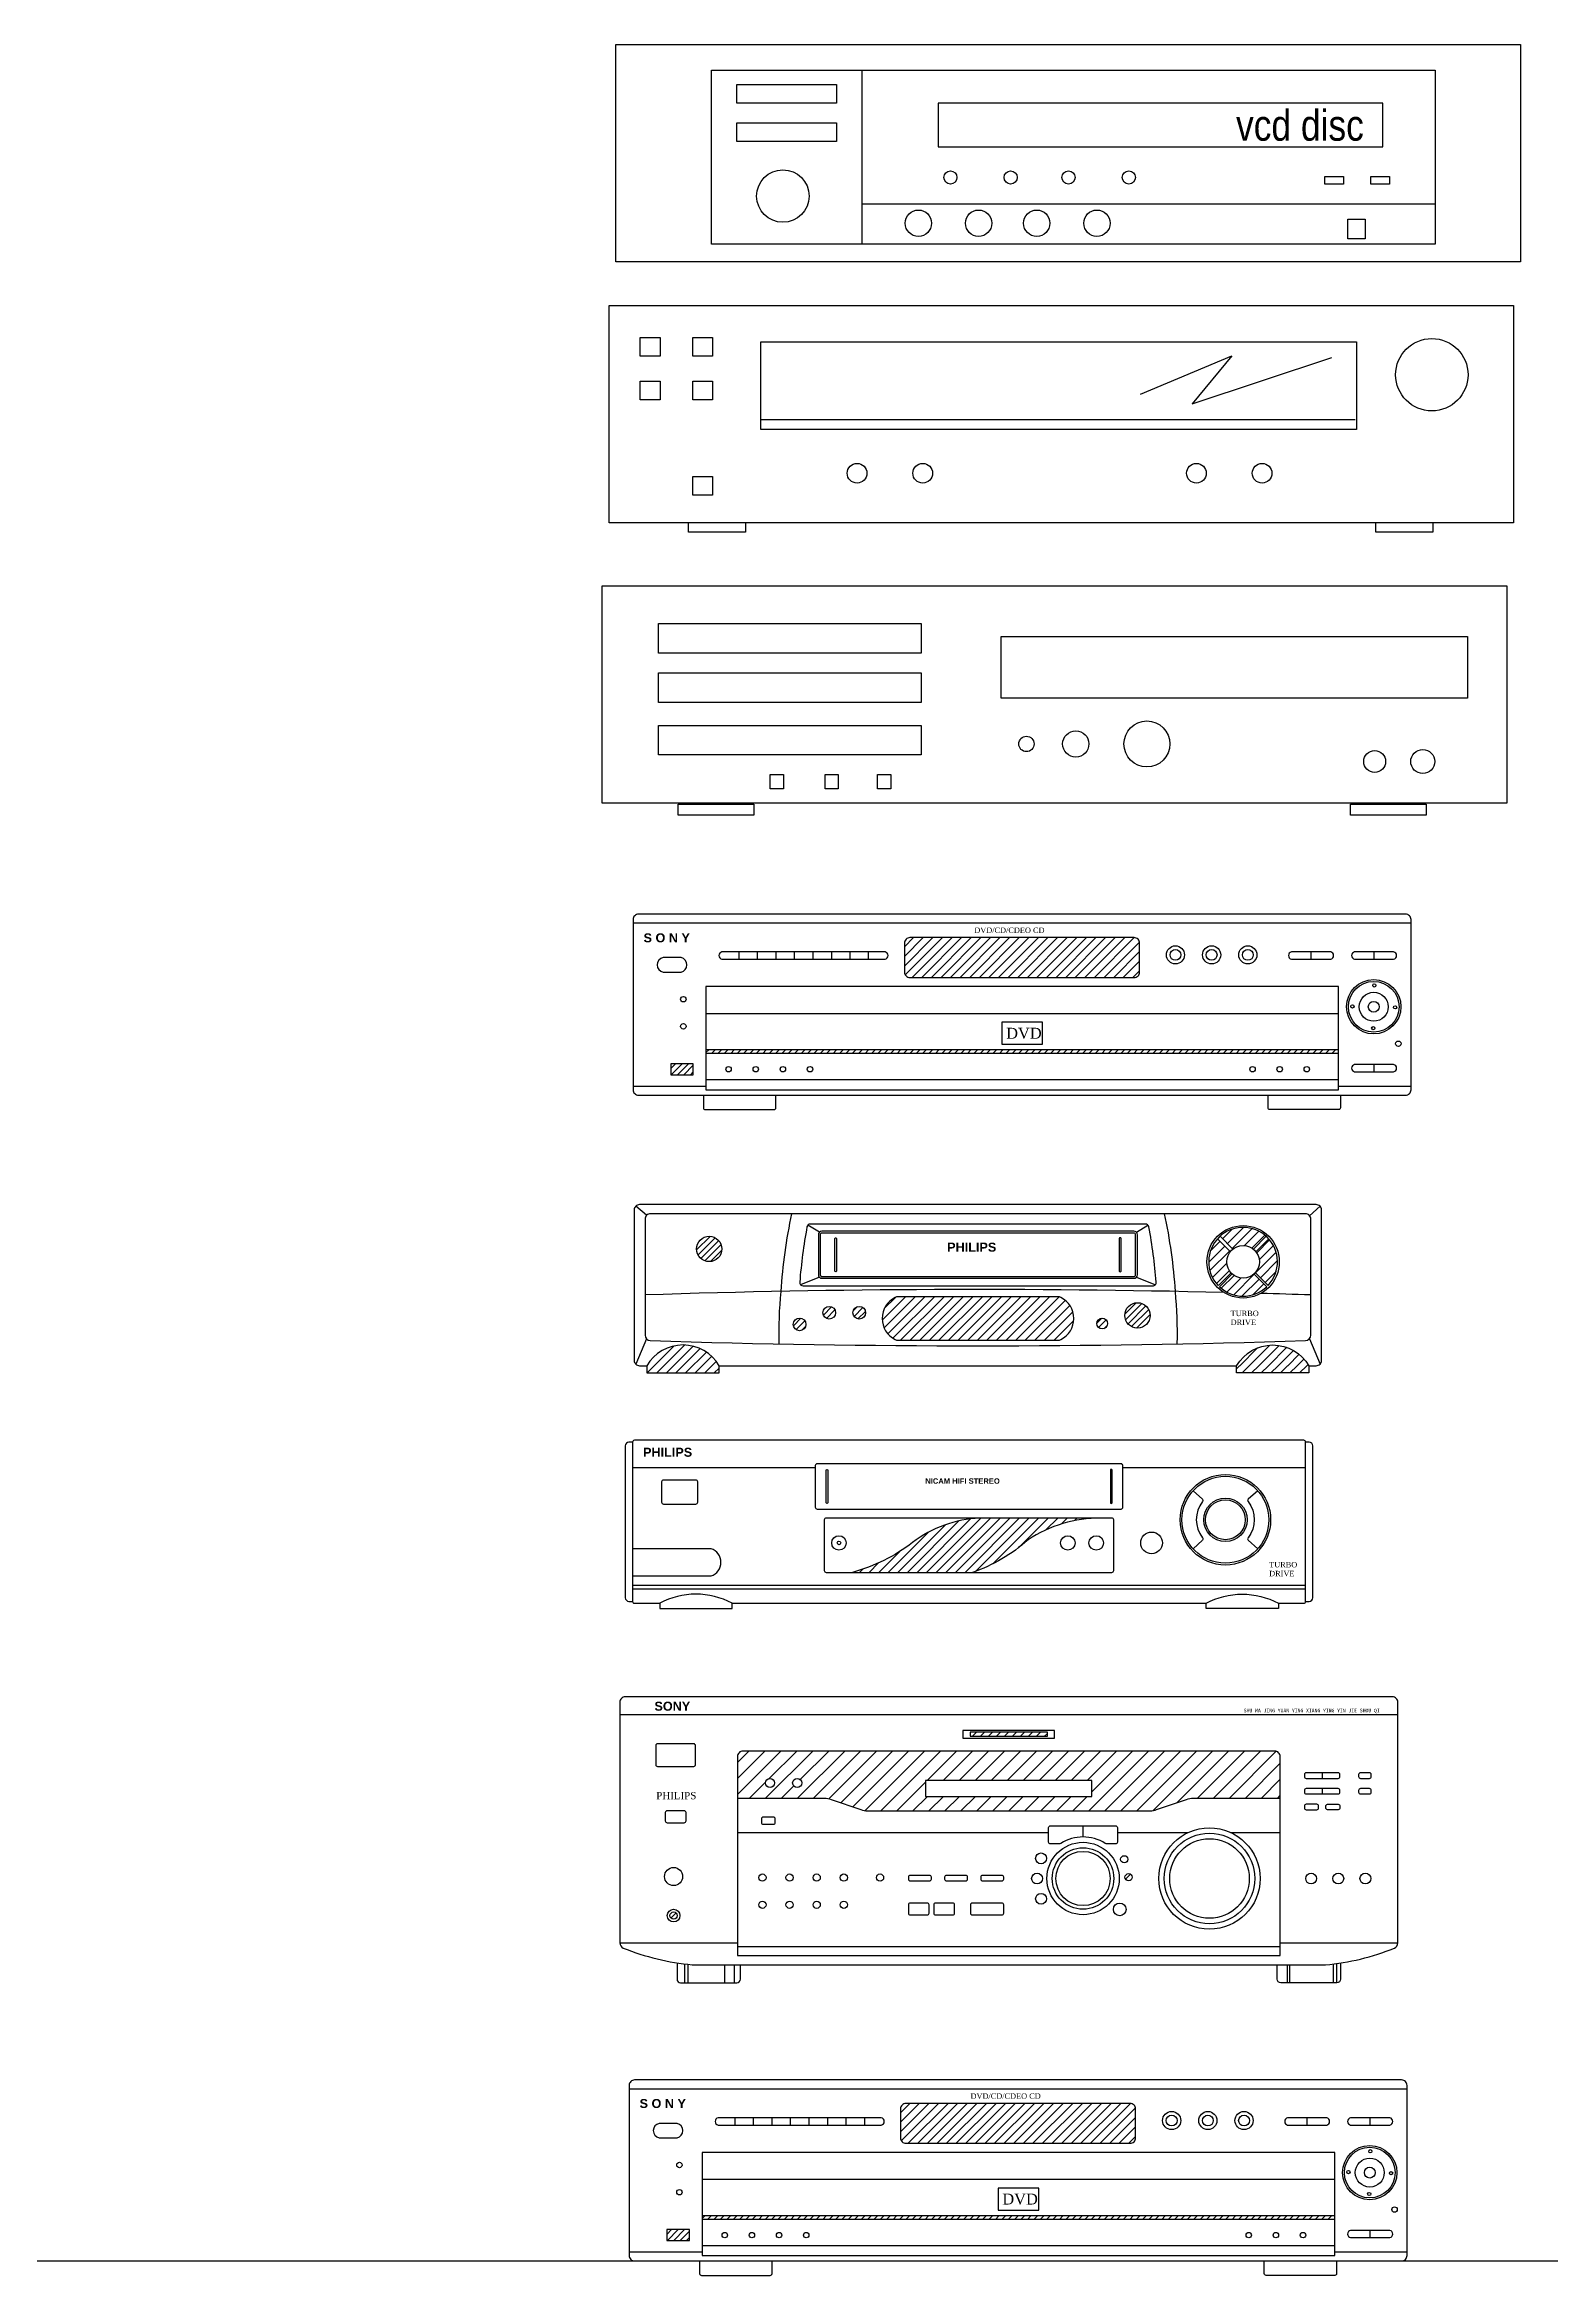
# Model space of a CAD drawing. Header units: inches. Extents: x 11.8 to 54.3, y 10.8 to 35.6.
# Drawn here: x 42.793 to 43.625, y 23.99 to 25.223 of the extents above; entities that cross this region are included whole.
import ezdxf

# ---------------------------------------------------------------- set-up
doc = ezdxf.new("R2010")
doc.units = ezdxf.units.IN
doc.header["$MEASUREMENT"] = 0
for name, color, linetype in [('02', 2, 'Continuous'), ('1', 1, 'Continuous'), ('4', 4, 'Continuous'), ('8', 8, 'Continuous')]:
    doc.layers.add(name, color=color, linetype=linetype)
doc.styles.add('HT2', font='swisseb.ttf')
doc.styles.get("Standard").update_dxf_attribs({"font": 'arial.ttf'})
doc.styles.add('STYLE2', font='')
doc.styles.add('STYLE5', font='dutchi.ttf')
doc.styles.get('STYLE2').set_extended_font_data('SimHei')
pattern_1 = [(45, (-10.371268, 27.289029), (-0.00176776695, 0.00176776695), [])]
pattern_2 = [(45, (-10.369105, 27.9330964), (-0.00176776695, 0.00176776695), [])]
pattern_3 = [(45, (-12.7164194, 27.0485513), (-0.00220970869, 0.00220970869), [])]
pattern_4 = [(45, (-9.550141, 27.4709176), (-0.00265165043, 0.00265165043), [])]
pattern_5 = [(45, (-9.5501408, 27.4709176), (-0.00176776695, 0.00176776695), [])]

msp = doc.modelspace()

# ---------------------------------------------------------------- hatches: boundary and pattern name
at = {"layer": '8'}
h = msp.add_hatch(dxfattribs=at)
h.set_pattern_fill('ANSI31,_O', color=256, scale=0.03)
h.set_pattern_definition([(45, (-10.369105, 27.9330964), (-0.00265165043, 0.00265165043), [])])
edge = h.paths.add_edge_path()
edge.add_line((43.2682, 24.7264), (43.2682, 24.7104))
edge.add_arc((43.2712, 24.7104), 0.003, 180, 270)
edge.add_line((43.2712, 24.7074), (43.3952, 24.7074))
edge.add_arc((43.3952, 24.7104), 0.003, 270, 360)
edge.add_line((43.3982, 24.7104), (43.3982, 24.7264))
edge.add_arc((43.3952, 24.7264), 0.003, 0, 90)
edge.add_line((43.3952, 24.7294), (43.2712, 24.7294))
edge.add_arc((43.2712, 24.7264), 0.003, 90, 180)
h = msp.add_hatch(dxfattribs=at)
h.set_pattern_fill('ANSI31,_O', color=256, scale=0.02)
h.set_pattern_definition(pattern_2)
h.paths.add_polyline_path([(43.1585, 24.6674), (43.1585, 24.6654), (43.5082, 24.6654), (43.5082, 24.6674)])
h = msp.add_hatch(dxfattribs=at)
h.set_pattern_fill('ANSI31,_O', color=256, scale=0.02)
h.set_pattern_definition(pattern_2)
h.paths.add_polyline_path([(43.1391, 24.6537), (43.1515, 24.6537), (43.1515, 24.6597), (43.1391, 24.6597)])
h = msp.add_hatch(dxfattribs=at)
h.set_pattern_fill('ANSI31,_O', color=256, scale=0.02)
h.set_pattern_definition(pattern_5)
edge = h.paths.add_edge_path()
edge.add_arc((43.1603, 24.5574), 0.007, 0, 360)
h = msp.add_hatch(dxfattribs=at)
h.set_pattern_fill('ANSI31,_O', color=256, scale=0.03)
h.set_pattern_definition(pattern_4)
h.paths.add_polyline_path([(43.4427, 24.5644), (43.4498, 24.5573, -0.350397), (43.4611, 24.5573), (43.4682, 24.5644, 0.383694)])
h.paths.add_polyline_path([(43.4696, 24.563), (43.4625, 24.5559, -0.170128), (43.4644, 24.5503, -0.184505), (43.4622, 24.5443), (43.4692, 24.5372, 0.391267)])
h.paths.add_polyline_path([(43.4494, 24.5436), (43.4424, 24.5365, 0.398879), (43.4685, 24.5365), (43.4614, 24.5436, -0.382015)])
h.paths.add_polyline_path([(43.4417, 24.5372), (43.4487, 24.5443, -0.184505), (43.4464, 24.5503, -0.170128), (43.4484, 24.5559), (43.4413, 24.563, 0.391267)])
h = msp.add_hatch(dxfattribs=at)
h.set_pattern_fill('ANSI31,_O', color=256, scale=0.02)
h.set_pattern_definition(pattern_5)
edge = h.paths.add_edge_path()
edge.add_arc((43.2266, 24.5222), 0.0035, 0, 360)
h = msp.add_hatch(dxfattribs=at)
h.set_pattern_fill('ANSI31,_O', color=256, scale=0.02)
h.set_pattern_definition(pattern_5)
edge = h.paths.add_edge_path()
edge.add_arc((43.2432, 24.5222), 0.0035, 0, 360)
h = msp.add_hatch(dxfattribs=at)
h.set_pattern_fill('ANSI31,_O', color=256, scale=0.03)
h.set_pattern_definition(pattern_4)
edge = h.paths.add_edge_path()
edge.add_arc((43.2687, 24.519), 0.0129, 115.9506, 244.0494)
edge.add_arc((43.2646, 24.51), 0.003, 239.8673, 270)
edge.add_line((43.2646, 24.507), (43.3531, 24.507))
edge.add_arc((43.3531, 24.51), 0.003, 270, 300.1327)
edge.add_arc((43.3489, 24.519), 0.0129, 295.9506, 424.0494)
edge.add_arc((43.3531, 24.528), 0.003, 59.8673, 90)
edge.add_line((43.3531, 24.531), (43.2646, 24.531))
edge.add_arc((43.2646, 24.528), 0.003, 90, 120.1327)
h = msp.add_hatch(dxfattribs=at)
h.set_pattern_fill('ANSI31,_O', color=256, scale=0.02)
h.set_pattern_definition(pattern_5)
edge = h.paths.add_edge_path()
edge.add_arc((43.397, 24.5207), 0.007, 0, 360)
h = msp.add_hatch(dxfattribs=at)
h.set_pattern_fill('ANSI31,_O', color=256, scale=0.02)
h.set_pattern_definition(pattern_5)
edge = h.paths.add_edge_path()
edge.add_arc((43.2102, 24.5157), 0.0035, 0, 360)
h = msp.add_hatch(dxfattribs=at)
h.set_pattern_fill('ANSI31,_O', color=256, scale=0.02)
h.set_pattern_definition(pattern_5)
edge = h.paths.add_edge_path()
edge.add_arc((43.3775, 24.5162), 0.003, 0, 360)
h = msp.add_hatch(dxfattribs=at)
h.set_pattern_fill('ANSI31,_O', color=256, scale=0.03)
h.set_pattern_definition(pattern_4)
edge = h.paths.add_edge_path()
edge.add_line((43.1258, 24.4889), (43.1658, 24.4889))
edge.add_line((43.1658, 24.4889), (43.1658, 24.4929))
edge.add_arc((43.1458, 24.4812), 0.0232, 30.3669, 149.6331)
edge.add_line((43.1258, 24.4929), (43.1258, 24.4889))
h = msp.add_hatch(dxfattribs=at)
h.set_pattern_fill('ANSI31,_O', color=256, scale=0.03)
h.set_pattern_definition(pattern_4)
edge = h.paths.add_edge_path()
edge.add_line((43.4918, 24.4889), (43.4518, 24.4889))
edge.add_line((43.4518, 24.4889), (43.4518, 24.4929))
edge.add_arc((43.4718, 24.4812), 0.0232, 30.3669, 149.6331, ccw=False)
edge.add_line((43.4918, 24.4929), (43.4918, 24.4889))
h = msp.add_hatch(dxfattribs=at)
h.set_pattern_fill('ANSI31,_O', color=256, scale=0.03)
h.set_pattern_definition([(45, (-9.5550226, 27.6574355), (-0.00265165043, 0.00265165043), [])])
h.paths.add_polyline_path([(43.3365, 24.3967, -0.146364), (43.3758, 24.4087), (43.3099, 24.4087, 0.1544), (43.2727, 24.3952, -0.095406), (43.2394, 24.3787), (43.3058, 24.3787, 0.099337)])
h = msp.add_hatch(dxfattribs=at)
h.set_pattern_fill('ANSI31,_O', color=256, scale=0.05)
h.set_pattern_definition([(45, (-20.3505375, 22.654539), (-0.0044194174, 0.0044194174), [])])
h.paths.add_polyline_path([(43.4039, 24.247, 0.095415), (43.4076, 24.2477), (43.4241, 24.2532, -0.095415), (43.4278, 24.254), (43.4759, 24.254), (43.4759, 24.277, 0.414214), (43.4729, 24.28), (43.1789, 24.28, 0.414214), (43.1759, 24.277), (43.1759, 24.254), (43.2239, 24.254, -0.095415), (43.2276, 24.2532), (43.2441, 24.2477, 0.095415), (43.2478, 24.247)])
h.paths.add_polyline_path([(43.3718, 24.255), (43.2799, 24.255), (43.2799, 24.2638), (43.3718, 24.2638)], flags=16)
h.paths.add_polyline_path([(43.2064, 24.2624, -1), (43.2114, 24.2624, -1)], flags=16)
h.paths.add_polyline_path([(43.1914, 24.2624, -1), (43.1964, 24.2624, -1)], flags=16)
h = msp.add_hatch(dxfattribs=at)
h.set_pattern_fill('ANSI31,_O', color=256, scale=0.025)
h.set_pattern_definition(pattern_3)
h.paths.add_polyline_path([(43.3045, 24.2882), (43.3472, 24.2882), (43.3472, 24.2904), (43.3045, 24.2904)])
h = msp.add_hatch(dxfattribs=at)
h.set_pattern_fill('ANSI31,_O', color=256, scale=0.025)
h.set_pattern_definition(pattern_3)
h.paths.add_polyline_path([(43.3941, 24.2103, 1), (43.3901, 24.2103, 1)])
h = msp.add_hatch(dxfattribs=at)
h.set_pattern_fill('ANSI31,_O', color=256, scale=0.025)
h.set_pattern_definition(pattern_3)
h.paths.add_polyline_path([(43.1386, 24.1891, 1), (43.1426, 24.1891, 1)])
h = msp.add_hatch(dxfattribs=at)
h.set_pattern_fill('ANSI31,_O', color=256, scale=0.03)
h.set_pattern_definition([(45, (-10.371268, 27.289029), (-0.00265165043, 0.00265165043), [])])
edge = h.paths.add_edge_path()
edge.add_line((43.266, 24.0823), (43.266, 24.0663))
edge.add_arc((43.269, 24.0663), 0.003, 180, 270)
edge.add_line((43.269, 24.0633), (43.393, 24.0633))
edge.add_arc((43.393, 24.0663), 0.003, 270, 360)
edge.add_line((43.396, 24.0663), (43.396, 24.0823))
edge.add_arc((43.393, 24.0823), 0.003, 0, 90)
edge.add_line((43.393, 24.0853), (43.269, 24.0853))
edge.add_arc((43.269, 24.0823), 0.003, 90, 180)
h = msp.add_hatch(dxfattribs=at)
h.set_pattern_fill('ANSI31,_O', color=256, scale=0.02)
h.set_pattern_definition(pattern_1)
h.paths.add_polyline_path([(43.1563, 24.0233), (43.1563, 24.0213), (43.506, 24.0213), (43.506, 24.0233)])
h = msp.add_hatch(dxfattribs=at)
h.set_pattern_fill('ANSI31,_O', color=256, scale=0.02)
h.set_pattern_definition(pattern_1)
h.paths.add_polyline_path([(43.1369, 24.0097), (43.1493, 24.0097), (43.1493, 24.0156), (43.1369, 24.0156)])

# ---------------------------------------------------------------- linework, layer by layer
at = {"layer": '02'}
for p, q in [((43.5482, 24.7374), (43.1182, 24.7374)), ((43.1768, 24.7175), (43.1768, 24.7215)), ((43.187, 24.7175), (43.187, 24.7215)), ((43.1972, 24.7175), (43.1972, 24.7215)), ((43.2075, 24.7175), (43.2075, 24.7215)), ((43.2177, 24.7175), (43.2177, 24.7215)), ((43.228, 24.7175), (43.228, 24.7215)), ((43.2382, 24.7175), (43.2382, 24.7215)), ((43.2484, 24.7175), (43.2484, 24.7215)), ((43.493, 24.7175), (43.493, 24.7215)), ((43.5278, 24.7175), (43.5278, 24.7215)), ((43.5082, 24.6874), (43.1585, 24.6874)), ((43.5082, 24.6674), (43.1585, 24.6674)), ((43.5082, 24.6654), (43.1585, 24.6654)), ((43.5082, 24.6508), (43.1585, 24.6508)), ((43.5278, 24.6553), (43.5278, 24.6593)), ((43.1182, 24.6474), (43.1585, 24.6474)), ((43.1585, 24.6454), (43.5082, 24.6454)), ((43.5082, 24.6474), (43.5482, 24.6474)), ((43.1257, 24.576), (43.1197, 24.581)), ((43.4979, 24.581), (43.4921, 24.5758)), ((43.2212, 24.5666), (43.2148, 24.5706)), ((43.3965, 24.5666), (43.4028, 24.5706)), ((43.4413, 24.563), (43.4484, 24.5559)), ((43.4427, 24.5644), (43.4498, 24.5573)), ((43.4682, 24.5644), (43.4611, 24.5573)), ((43.4696, 24.563), (43.4625, 24.5559)), ((43.2212, 24.5418), (43.2108, 24.5376)), ((43.3965, 24.5418), (43.4069, 24.5376)), ((43.4487, 24.5443), (43.4417, 24.5372)), ((43.4494, 24.5436), (43.4424, 24.5365)), ((43.4614, 24.5436), (43.4685, 24.5365)), ((43.4622, 24.5443), (43.4692, 24.5372)), ((43.1257, 24.5077), (43.1197, 24.4938)), ((43.492, 24.5077), (43.4979, 24.4938)), ((43.1179, 24.4367), (43.2189, 24.4367)), ((43.3889, 24.4367), (43.4899, 24.4367)), ((43.1179, 24.3717), (43.4899, 24.3717)), ((43.1179, 24.3697), (43.4899, 24.3697)), ((43.5409, 24.3), (43.1109, 24.3)), ((43.4991, 24.268), (43.4991, 24.2649)), ((43.4991, 24.2593), (43.4991, 24.2563)), ((43.1759, 24.235), (43.3479, 24.235)), ((43.3669, 24.2326), (43.3669, 24.2387)), ((43.3859, 24.235), (43.425, 24.235)), ((43.4486, 24.235), (43.4759, 24.235)), ((43.1109, 24.174), (43.1759, 24.174)), ((43.1759, 24.172), (43.4759, 24.172)), ((43.4759, 24.174), (43.5409, 24.174)), ((43.1467, 24.1624), (43.1467, 24.152)), ((43.1485, 24.1622), (43.1485, 24.152)), ((43.1688, 24.162), (43.1688, 24.152)), ((43.174, 24.162), (43.174, 24.152)), ((43.4798, 24.162), (43.4798, 24.152)), ((43.4811, 24.162), (43.4811, 24.152)), ((43.5052, 24.1624), (43.5052, 24.152)), ((43.5071, 24.1627), (43.5071, 24.152)), ((43.546, 24.0933), (43.116, 24.0933)), ((43.1746, 24.0734), (43.1746, 24.0774)), ((43.1848, 24.0734), (43.1848, 24.0774)), ((43.1951, 24.0734), (43.1951, 24.0774)), ((43.2053, 24.0734), (43.2053, 24.0774)), ((43.2156, 24.0734), (43.2156, 24.0774)), ((43.2258, 24.0734), (43.2258, 24.0774)), ((43.236, 24.0734), (43.236, 24.0774)), ((43.2463, 24.0734), (43.2463, 24.0774)), ((43.4908, 24.0734), (43.4908, 24.0774)), ((43.5257, 24.0734), (43.5257, 24.0774)), ((43.506, 24.0433), (43.1563, 24.0433)), ((43.506, 24.0233), (43.1563, 24.0233)), ((43.506, 24.0213), (43.1563, 24.0213)), ((43.5257, 24.0112), (43.5257, 24.0152)), ((43.116, 24.0033), (43.1563, 24.0033)), ((43.506, 24.0067), (43.1563, 24.0067)), ((43.1563, 24.0013), (43.506, 24.0013)), ((43.506, 24.0033), (43.546, 24.0033))]:
    msp.add_line(p, q, dxfattribs=at)
for points in [[(43.1182, 24.6454, 0.414214), (43.1212, 24.6424), (43.5452, 24.6424, 0.414214), (43.5482, 24.6454), (43.5482, 24.7394, 0.414214), (43.5452, 24.7424), (43.1212, 24.7424, 0.414214), (43.1182, 24.7394)], [(43.2682, 24.7264), (43.2682, 24.7104, 0.414214), (43.2712, 24.7074), (43.3952, 24.7074, 0.414214), (43.3982, 24.7104), (43.3982, 24.7264, 0.414214), (43.3952, 24.7294), (43.2712, 24.7294, 0.414214)], [(43.1348, 24.7103), (43.1447, 24.7103, 0.815139), (43.1447, 24.7184), (43.1348, 24.7184, 0.815139)], [(43.1673, 24.7175), (43.2575, 24.7175, 0.815139), (43.2575, 24.7215), (43.1673, 24.7215, 0.815139)], [(43.4821, 24.7175), (43.5038, 24.7175, 0.815139), (43.5038, 24.7215), (43.4821, 24.7215, 0.815139)], [(43.517, 24.7175), (43.5386, 24.7175, 0.815139), (43.5386, 24.7215), (43.517, 24.7215, 0.815139)], [(43.517, 24.6553), (43.5386, 24.6553, 0.815139), (43.5386, 24.6593), (43.517, 24.6593, 0.815139)], [(43.1278, 24.5769, 0.414214), (43.1248, 24.5739), (43.1248, 24.5098, 0.404892), (43.1277, 24.5068, 0.016055), (43.4899, 24.5068, 0.404892), (43.4928, 24.5098), (43.4928, 24.5739, 0.414214), (43.4898, 24.5769)], [(43.2103, 24.5391, 0.440307), (43.2122, 24.537), (43.4054, 24.537, 0.440307), (43.4074, 24.5391, 0.024298), (43.4033, 24.5696, 0.360283), (43.4013, 24.5712), (43.2163, 24.5712, 0.360283), (43.2143, 24.5696, 0.023812)], [(43.2226, 24.5412), (43.395, 24.5412, 0.414214), (43.397, 24.5432), (43.397, 24.5652, 0.414214), (43.395, 24.5672), (43.2226, 24.5672, 0.414214), (43.2206, 24.5652), (43.2206, 24.5432, 0.414214)], [(43.2226, 24.5422), (43.395, 24.5422, 0.414214), (43.396, 24.5432), (43.396, 24.5652, 0.414214), (43.395, 24.5662), (43.2226, 24.5662, 0.414214), (43.2216, 24.5652), (43.2216, 24.5432, 0.414214)], [(43.2297, 24.5632, -0.893923), (43.2307, 24.5632), (43.2307, 24.5452, -0.893923), (43.2297, 24.5452)], [(43.3879, 24.5632, 0.893923), (43.3869, 24.5632), (43.3869, 24.5452, 0.893923), (43.3879, 24.5452)], [(43.2631, 24.5306, 0.625469), (43.2631, 24.5074, 0.132242), (43.2646, 24.507), (43.3531, 24.507, 0.132242), (43.3546, 24.5074, 0.625469), (43.3546, 24.5306, 0.132242), (43.3531, 24.531), (43.2646, 24.531, 0.132242)], [(43.1258, 24.4889), (43.1658, 24.4889), (43.1658, 24.4929, 0.573089), (43.1258, 24.4929)], [(43.4918, 24.4889), (43.4518, 24.4889), (43.4518, 24.4929, -0.573089), (43.4918, 24.4929)], [(43.135, 24.4165), (43.1529, 24.4165, 0.414214), (43.1539, 24.4175), (43.1539, 24.4287, 0.414214), (43.1529, 24.4297), (43.135, 24.4297, 0.414214), (43.134, 24.4287), (43.134, 24.4175, 0.414214)], [(43.2199, 24.4137), (43.3879, 24.4137, 0.414214), (43.3889, 24.4147), (43.3889, 24.4377, 0.414214), (43.3879, 24.4387), (43.2199, 24.4387, 0.414214), (43.2189, 24.4377), (43.2189, 24.4147, 0.414214)], [(43.2249, 24.4352, -0.893923), (43.2259, 24.4352), (43.2259, 24.4172, -0.893923), (43.2249, 24.4172)], [(43.383, 24.4352, 0.893923), (43.382, 24.4352), (43.382, 24.4172, 0.893923), (43.383, 24.4172)], [(43.2249, 24.3787), (43.3829, 24.3787, 0.414214), (43.3839, 24.3797), (43.3839, 24.4077, 0.414214), (43.3829, 24.4087), (43.2249, 24.4087, 0.414214), (43.2239, 24.4077), (43.2239, 24.3797, 0.414214)], [(43.1729, 24.3587), (43.1729, 24.3617, 0.25), (43.1329, 24.3617), (43.1329, 24.3587)], [(43.4349, 24.3587), (43.4349, 24.3617, -0.25), (43.4749, 24.3617), (43.4749, 24.3587)], [(43.1317, 24.2715), (43.1517, 24.2715, 0.414214), (43.1527, 24.2725), (43.1527, 24.283, 0.414214), (43.1517, 24.284), (43.1317, 24.284, 0.414214), (43.1307, 24.283), (43.1307, 24.2725, 0.414214)], [(43.1759, 24.277), (43.1759, 24.167), (43.4759, 24.167), (43.4759, 24.277, 0.414214), (43.4729, 24.28), (43.1789, 24.28, 0.414214)], [(43.4903, 24.2649), (43.5079, 24.2649, 0.414214), (43.5089, 24.2659), (43.5089, 24.267, 0.414214), (43.5079, 24.268), (43.4903, 24.268, 0.414214), (43.4893, 24.267), (43.4893, 24.2659, 0.414214)], [(43.5202, 24.2649), (43.5252, 24.2649, 0.414214), (43.5262, 24.2659), (43.5262, 24.267, 0.414214), (43.5252, 24.268), (43.5202, 24.268, 0.414214), (43.5192, 24.267), (43.5192, 24.2659, 0.414214)], [(43.4903, 24.2563), (43.5079, 24.2563, 0.414214), (43.5089, 24.2573), (43.5089, 24.2583, 0.414214), (43.5079, 24.2593), (43.4903, 24.2593, 0.414214), (43.4893, 24.2583), (43.4893, 24.2573, 0.414214)], [(43.5202, 24.2563), (43.5252, 24.2563, 0.414214), (43.5262, 24.2573), (43.5262, 24.2583, 0.414214), (43.5252, 24.2593), (43.5202, 24.2593, 0.414214), (43.5192, 24.2583), (43.5192, 24.2573, 0.414214)], [(43.137, 24.2404), (43.1465, 24.2404, 0.414214), (43.1475, 24.2414), (43.1475, 24.246, 0.414214), (43.1465, 24.247), (43.137, 24.247, 0.414214), (43.136, 24.246), (43.136, 24.2414, 0.414214)], [(43.1901, 24.2396), (43.1958, 24.2396, 0.414214), (43.1968, 24.2406), (43.1968, 24.2425, 0.414214), (43.1958, 24.2435), (43.1901, 24.2435, 0.414214), (43.1891, 24.2425), (43.1891, 24.2406, 0.414214)], [(43.4903, 24.2476), (43.4961, 24.2476, 0.414214), (43.4971, 24.2486), (43.4971, 24.2496, 0.414214), (43.4961, 24.2506), (43.4903, 24.2506, 0.414214), (43.4893, 24.2496), (43.4893, 24.2486, 0.414214)], [(43.5079, 24.2476), (43.5021, 24.2476, -0.414214), (43.5011, 24.2486), (43.5011, 24.2496, -0.414214), (43.5021, 24.2506), (43.5079, 24.2506, -0.414214), (43.5089, 24.2496), (43.5089, 24.2486, -0.414214)], [(43.3489, 24.2287, -0.414214), (43.3479, 24.2297), (43.3479, 24.2377, -0.414214), (43.3489, 24.2387), (43.3849, 24.2387, -0.414214), (43.3859, 24.2377), (43.3859, 24.2297, -0.414214), (43.3849, 24.2287), (43.3803, 24.2287, -0.142157), (43.3792, 24.229, 0.290178), (43.3546, 24.229, -0.142157), (43.3535, 24.2287)], [(43.2714, 24.2083), (43.2821, 24.2083, 0.414214), (43.2831, 24.2093), (43.2831, 24.2103, 0.414214), (43.2821, 24.2113), (43.2714, 24.2113, 0.414214), (43.2704, 24.2103), (43.2704, 24.2093, 0.414214)], [(43.2914, 24.2083), (43.3021, 24.2083, 0.414214), (43.3031, 24.2093), (43.3031, 24.2103, 0.414214), (43.3021, 24.2113), (43.2914, 24.2113, 0.414214), (43.2904, 24.2103), (43.2904, 24.2093, 0.414214)], [(43.3114, 24.2083), (43.3221, 24.2083, 0.414214), (43.3231, 24.2093), (43.3231, 24.2103, 0.414214), (43.3221, 24.2113), (43.3114, 24.2113, 0.414214), (43.3104, 24.2103), (43.3104, 24.2093, 0.414214)], [(43.2714, 24.1895), (43.2808, 24.1895, 0.414214), (43.2818, 24.1905), (43.2818, 24.195, 0.414214), (43.2808, 24.196), (43.2714, 24.196, 0.414214), (43.2704, 24.195), (43.2704, 24.1905, 0.414214)], [(43.2854, 24.1895), (43.2949, 24.1895, 0.414214), (43.2959, 24.1905), (43.2959, 24.195, 0.414214), (43.2949, 24.196), (43.2854, 24.196, 0.414214), (43.2844, 24.195), (43.2844, 24.1905, 0.414214)], [(43.3057, 24.1895), (43.3221, 24.1895, 0.414214), (43.3231, 24.1905), (43.3231, 24.195, 0.414214), (43.3221, 24.196), (43.3057, 24.196, 0.414214), (43.3047, 24.195), (43.3047, 24.1905, 0.414214)], [(43.116, 24.0013, 0.414214), (43.119, 23.9983), (43.543, 23.9983, 0.414214), (43.546, 24.0013), (43.546, 24.0953, 0.414214), (43.543, 24.0983), (43.119, 24.0983, 0.414214), (43.116, 24.0953)], [(43.266, 24.0823), (43.266, 24.0663, 0.414214), (43.269, 24.0633), (43.393, 24.0633, 0.414214), (43.396, 24.0663), (43.396, 24.0823, 0.414214), (43.393, 24.0853), (43.269, 24.0853, 0.414214)], [(43.1326, 24.0663), (43.1425, 24.0663, 0.815139), (43.1425, 24.0743), (43.1326, 24.0743, 0.815139)], [(43.1652, 24.0734), (43.2554, 24.0734, 0.815139), (43.2554, 24.0774), (43.1652, 24.0774, 0.815139)], [(43.48, 24.0734), (43.5016, 24.0734, 0.815139), (43.5016, 24.0774), (43.48, 24.0774, 0.815139)], [(43.5148, 24.0734), (43.5365, 24.0734, 0.815139), (43.5365, 24.0774), (43.5148, 24.0774, 0.815139)], [(43.5148, 24.0112), (43.5365, 24.0112, 0.815139), (43.5365, 24.0152), (43.5148, 24.0152, 0.815139)]]:
    msp.add_lwpolyline(points, format="xyb", close=True, dxfattribs=at)
for points in [[(43.5082, 24.6454), (43.5082, 24.7024), (43.1585, 24.7024), (43.1585, 24.6454)], [(43.1658, 24.4929), (43.4518, 24.4929)], [(43.1729, 24.3617), (43.4349, 24.3617)], [(43.506, 24.0013), (43.506, 24.0583), (43.1563, 24.0583), (43.1563, 24.0013)]]:
    msp.add_lwpolyline(points, dxfattribs=at)
for points in [[(43.3221, 24.6705), (43.3445, 24.6705), (43.3445, 24.6827), (43.3221, 24.6827)], [(43.1391, 24.6537), (43.1515, 24.6537), (43.1515, 24.6597), (43.1391, 24.6597)], [(43.3005, 24.2872), (43.3512, 24.2872), (43.3512, 24.2914), (43.3005, 24.2914)], [(43.3045, 24.2882), (43.3472, 24.2882), (43.3472, 24.2904), (43.3045, 24.2904)], [(43.2799, 24.255), (43.3718, 24.255), (43.3718, 24.2638), (43.2799, 24.2638)], [(43.32, 24.0264), (43.3424, 24.0264), (43.3424, 24.0386), (43.32, 24.0386)], [(43.1369, 24.0097), (43.1493, 24.0097), (43.1493, 24.0156), (43.1369, 24.0156)]]:
    msp.add_lwpolyline(points, close=True, dxfattribs=at)
for points in [[(43.1571, 24.6424), (43.1571, 24.6354, 0.414214), (43.1581, 24.6344), (43.1961, 24.6344, 0.414214), (43.1971, 24.6354), (43.1971, 24.6424)], [(43.5092, 24.6424), (43.5092, 24.6354, -0.414214), (43.5082, 24.6344), (43.4702, 24.6344, -0.414214), (43.4692, 24.6354), (43.4692, 24.6424)], [(43.4918, 24.4929), (43.4958, 24.4929, 0.414214), (43.4988, 24.4959), (43.4988, 24.5789, 0.414214), (43.4958, 24.5819), (43.1218, 24.5819, 0.414214), (43.1188, 24.5789), (43.1188, 24.4959, 0.414214), (43.1218, 24.4929), (43.1258, 24.4929)], [(43.2058, 24.5769, 0.035818), (43.1998, 24.5339, 0.02941), (43.1988, 24.5051)], [(43.4118, 24.5769, -0.035818), (43.4178, 24.5339, -0.02941), (43.4188, 24.5051)], [(43.4749, 24.3617), (43.4889, 24.3617, 0.414214), (43.4899, 24.3627), (43.4899, 24.4507, 0.414214), (43.4889, 24.4517), (43.1189, 24.4517, 0.414214), (43.1179, 24.4507), (43.1179, 24.3627, 0.414214), (43.1189, 24.3617), (43.1329, 24.3617)], [(43.1179, 24.4507), (43.1159, 24.4507, 0.414214), (43.1139, 24.4487), (43.1139, 24.3647, 0.414214), (43.1159, 24.3627), (43.1179, 24.3627)], [(43.4899, 24.3627), (43.4919, 24.3627, 0.414214), (43.4939, 24.3647), (43.4939, 24.4487, 0.414214), (43.4919, 24.4507), (43.4899, 24.4507)], [(43.4277, 24.4238), (43.4329, 24.4191, -0.397078), (43.433, 24.4178, 0.348408), (43.433, 24.3979, -0.397078), (43.4329, 24.3965), (43.4277, 24.3918)], [(43.4635, 24.4238), (43.4582, 24.4191, 0.397078), (43.4581, 24.4178, -0.348408), (43.4581, 24.3979, 0.397078), (43.4582, 24.3965), (43.4635, 24.3918)], [(43.3099, 24.4087, 0.1544), (43.2727, 24.3952, -0.095406), (43.2394, 24.3787, -0.097164)], [(43.3767, 24.4087, 0.149294), (43.3365, 24.3967, -0.099337), (43.3058, 24.3787, -0.097164)], [(43.1179, 24.3768), (43.1613, 24.3768, 0.730197), (43.1613, 24.3918), (43.1179, 24.3918)], [(43.539, 24.1712, 0.30526), (43.5409, 24.174), (43.5409, 24.307, 0.414214), (43.5379, 24.31), (43.1139, 24.31, 0.414214), (43.1109, 24.307), (43.1109, 24.174, 0.30526), (43.1127, 24.1712)], [(43.1759, 24.254), (43.2239, 24.254, -0.095415), (43.2276, 24.2532), (43.2441, 24.2477, 0.095415), (43.2478, 24.247), (43.4039, 24.247, 0.095415), (43.4076, 24.2477), (43.4241, 24.2532, -0.095415), (43.4278, 24.254), (43.4759, 24.254)], [(43.1127, 24.1712, 0.07431), (43.1509, 24.162), (43.5009, 24.162)], [(43.1425, 24.163), (43.1425, 24.154, 0.414214), (43.1445, 24.152), (43.1755, 24.152, 0.414214), (43.1775, 24.154), (43.1775, 24.162)], [(43.5092, 24.163), (43.5092, 24.154, -0.414214), (43.5072, 24.152), (43.4762, 24.152, -0.414214), (43.4742, 24.154), (43.4742, 24.162)], [(43.155, 23.9983), (43.155, 23.9913, 0.414214), (43.156, 23.9903), (43.194, 23.9903, 0.414214), (43.195, 23.9913), (43.195, 23.9983)], [(43.5071, 23.9983), (43.5071, 23.9913, -0.414214), (43.5061, 23.9903), (43.4681, 23.9903, -0.414214), (43.4671, 23.9913), (43.4671, 23.9983)]]:
    msp.add_lwpolyline(points, format="xyb", dxfattribs=at)
for centre, radius in [((43.418, 24.7199), 0.005), ((43.418, 24.7199), 0.003), ((43.438, 24.7199), 0.005), ((43.438, 24.7199), 0.003), ((43.458, 24.7199), 0.005), ((43.458, 24.7199), 0.003), ((43.5276, 24.6912), 0.015), ((43.5276, 24.6912), 0.014), ((43.5276, 24.6912), 0.008), ((43.5279, 24.703), 0.000894), ((43.146, 24.6954), 0.0015), ((43.5158, 24.6914), 0.000894), ((43.5276, 24.6912), 0.003), ((43.5394, 24.6909), 0.000894), ((43.146, 24.6804), 0.0015), ((43.5273, 24.6794), 0.000894), ((43.5412, 24.6708), 0.0015), ((43.171, 24.6567), 0.0015), ((43.186, 24.6567), 0.0015), ((43.201, 24.6567), 0.0015), ((43.216, 24.6567), 0.0015), ((43.4606, 24.6567), 0.0015), ((43.4756, 24.6567), 0.0015), ((43.4906, 24.6567), 0.0015), ((43.1603, 24.5574), 0.007), ((43.4554, 24.5503), 0.02), ((43.4554, 24.5503), 0.009), ((43.2266, 24.5222), 0.0035), ((43.2432, 24.5222), 0.0035), ((43.397, 24.5207), 0.007), ((43.2102, 24.5157), 0.0035), ((43.3775, 24.5162), 0.003), ((43.4456, 24.4078), 0.025), ((43.4456, 24.4078), 0.024), ((43.4456, 24.4078), 0.012), ((43.4456, 24.4078), 0.011), ((43.232, 24.395), 0.004), ((43.232, 24.395), 0.001), ((43.3585, 24.395), 0.004), ((43.3742, 24.395), 0.004), ((43.4048, 24.395), 0.006), ((43.1939, 24.2624), 0.0025), ((43.2089, 24.2624), 0.0025), ((43.4368, 24.2096), 0.028), ((43.4368, 24.2096), 0.025), ((43.4368, 24.2096), 0.022), ((43.3437, 24.2207), 0.003), ((43.3669, 24.2096), 0.02), ((43.3669, 24.2096), 0.017), ((43.3669, 24.2096), 0.015), ((43.3897, 24.2202), 0.002), ((43.1406, 24.2107), 0.005), ((43.1897, 24.2101), 0.002), ((43.2047, 24.2101), 0.002), ((43.2197, 24.2101), 0.002), ((43.2347, 24.2101), 0.002), ((43.2547, 24.2101), 0.002), ((43.3415, 24.2096), 0.003), ((43.3921, 24.2103), 0.002), ((43.493, 24.2096), 0.003), ((43.508, 24.2096), 0.003), ((43.523, 24.2096), 0.003), ((43.1897, 24.1951), 0.002), ((43.2047, 24.1951), 0.002), ((43.2197, 24.1951), 0.002), ((43.2347, 24.1951), 0.002), ((43.3437, 24.1984), 0.003), ((43.3872, 24.1925), 0.0035), ((43.1406, 24.1891), 0.0035), ((43.1406, 24.1891), 0.002), ((43.4159, 24.0759), 0.005), ((43.4159, 24.0759), 0.003), ((43.4359, 24.0759), 0.005), ((43.4359, 24.0759), 0.003), ((43.4559, 24.0759), 0.005), ((43.4559, 24.0759), 0.003), ((43.5254, 24.0471), 0.015), ((43.5254, 24.0471), 0.014), ((43.5257, 24.0589), 0.000894), ((43.1438, 24.0513), 0.0015), ((43.5136, 24.0474), 0.000894), ((43.5254, 24.0471), 0.008), ((43.5254, 24.0471), 0.003), ((43.5372, 24.0468), 0.000894), ((43.1438, 24.0363), 0.0015), ((43.5251, 24.0353), 0.000894), ((43.5391, 24.0267), 0.0015), ((43.1689, 24.0126), 0.0015), ((43.1839, 24.0126), 0.0015), ((43.1989, 24.0126), 0.0015), ((43.2139, 24.0126), 0.0015), ((43.4585, 24.0126), 0.0015), ((43.4735, 24.0126), 0.0015), ((43.4885, 24.0126), 0.0015)]:
    msp.add_circle(centre, radius, dxfattribs=at)
for centre, radius, start, end in [((43.4554, 24.5503), 0.019, 316.508, 223.492), ((43.3088, 18.8906), 5.6444, 88.6195, 91.8681), ((43.4554, 24.5503), 0.019, 226.508, 313.492), ((43.3088, 18.8906), 5.6444, 88.1319, 88.4124), ((43.4891, 24.2941), 0.1327, 275.0991, 292.0986)]:
    msp.add_arc(centre, radius, start, end, dxfattribs=at)
at = {"layer": '1'}
msp.add_line((33.6152, 23.9983), (53.9414, 23.9983), dxfattribs=at)
at = {"layer": '4'}
for p, q in [((43.1087, 25.2228), (43.6087, 25.2228)), ((43.1087, 25.1028), (43.1087, 25.2228)), ((43.6087, 25.2228), (43.6087, 25.1028)), ((43.1615, 25.2086), (43.5615, 25.2086)), ((43.1615, 25.1126), (43.1615, 25.2086)), ((43.2446, 25.2086), (43.2446, 25.1126)), ((43.5615, 25.2086), (43.5615, 25.1126)), ((43.2446, 25.1348), (43.5615, 25.1348)), ((43.5615, 25.1126), (43.1615, 25.1126)), ((43.6087, 25.1028), (43.1087, 25.1028)), ((43.1049, 25.0786), (43.6049, 25.0786)), ((43.1049, 24.9586), (43.1049, 25.0786)), ((43.6049, 25.0786), (43.6049, 24.9586)), ((43.3986, 25.0297), (43.4491, 25.0509)), ((43.4491, 25.0509), (43.4272, 25.0243)), ((43.4272, 25.0243), (43.5044, 25.0499)), ((43.1888, 25.0156), (43.5174, 25.0156)), ((43.6049, 24.9586), (43.1049, 24.9586)), ((43.1011, 24.9237), (43.6011, 24.9237)), ((43.1011, 24.8037), (43.1011, 24.9237)), ((43.6011, 24.9237), (43.6011, 24.8037)), ((43.6011, 24.8037), (43.1011, 24.8037))]:
    msp.add_line(p, q, dxfattribs=at)
for points in [[(43.1756, 25.2007), (43.2307, 25.2007), (43.2307, 25.1905), (43.1756, 25.1905)], [(43.1756, 25.1796), (43.2307, 25.1796), (43.2307, 25.1693), (43.1756, 25.1693)], [(43.5326, 25.1905), (43.2869, 25.1905), (43.2869, 25.1663), (43.5326, 25.1663)], [(43.5006, 25.15), (43.5108, 25.15), (43.5108, 25.1457), (43.5006, 25.1457)], [(43.526, 25.15), (43.5363, 25.15), (43.5363, 25.1457), (43.526, 25.1457)], [(43.5133, 25.1264), (43.5229, 25.1264), (43.5229, 25.1155), (43.5133, 25.1155)], [(43.1222, 25.061), (43.1331, 25.061), (43.1331, 25.0507), (43.1222, 25.0507)], [(43.1512, 25.061), (43.1621, 25.061), (43.1621, 25.0507), (43.1512, 25.0507)], [(43.1888, 25.0586), (43.518, 25.0586), (43.518, 25.0102), (43.1888, 25.0102)], [(43.1222, 25.0368), (43.1331, 25.0368), (43.1331, 25.0265), (43.1222, 25.0265)], [(43.1512, 25.0368), (43.1621, 25.0368), (43.1621, 25.0265), (43.1512, 25.0265)], [(43.1512, 24.9842), (43.1621, 24.9842), (43.1621, 24.9739), (43.1512, 24.9739)], [(43.1488, 24.9588), (43.1803, 24.9588), (43.1803, 24.9534), (43.1488, 24.9534)], [(43.5288, 24.9588), (43.5603, 24.9588), (43.5603, 24.9534), (43.5288, 24.9534)], [(43.1323, 24.9029), (43.2775, 24.9029), (43.2775, 24.8866), (43.1323, 24.8866)], [(43.3217, 24.8957), (43.5795, 24.8957), (43.5795, 24.8618), (43.3217, 24.8618)], [(43.1323, 24.8757), (43.2775, 24.8757), (43.2775, 24.8594), (43.1323, 24.8594)], [(43.1323, 24.8467), (43.2775, 24.8467), (43.2775, 24.8304), (43.1323, 24.8304)], [(43.194, 24.8195), (43.2013, 24.8195), (43.2013, 24.8116), (43.194, 24.8116)], [(43.2243, 24.8195), (43.2316, 24.8195), (43.2316, 24.8116), (43.2243, 24.8116)], [(43.2533, 24.8195), (43.2606, 24.8195), (43.2606, 24.8116), (43.2533, 24.8116)], [(43.1432, 24.8031), (43.185, 24.8031), (43.185, 24.7971), (43.1432, 24.7971)], [(43.5148, 24.8031), (43.5565, 24.8031), (43.5565, 24.7971), (43.5148, 24.7971)]]:
    msp.add_lwpolyline(points, close=True, dxfattribs=at)
for centre, radius in [((43.201, 25.1391), 0.0145), ((43.2936, 25.1494), 0.00363), ((43.3269, 25.1494), 0.00363), ((43.3589, 25.1494), 0.00363), ((43.3922, 25.1494), 0.00363), ((43.2759, 25.1241), 0.00728), ((43.3092, 25.1241), 0.00728), ((43.3413, 25.1241), 0.00728), ((43.3746, 25.1241), 0.00728), ((43.5597, 25.0404), 0.02), ((43.242, 24.986), 0.00544), ((43.2783, 24.986), 0.00544), ((43.4296, 24.986), 0.00544), ((43.4659, 24.986), 0.00544), ((43.4022, 24.8364), 0.0127), ((43.3356, 24.8364), 0.00423), ((43.3629, 24.8364), 0.00726), ((43.5281, 24.8267), 0.00605), ((43.5547, 24.8267), 0.00665)]:
    msp.add_circle(centre, radius, dxfattribs=at)

# ---------------------------------------------------------------- texts
at = {"layer": '02'}
for s, height, style, p in [('S O N Y', 0.005, 'HT2', (43.124, 24.7268)), ('DVD/CD/CDEO CD', 0.003, 'STYLE5', (43.3068, 24.732)), ('DVD', 0.006, 'STYLE5', (43.3244, 24.6736)), ('PHILIPS', 0.005, 'HT2', (43.2918, 24.5559)), ('TURBO', 0.003, 'STYLE5', (43.4485, 24.5203)), ('DRIVE', 0.003, 'STYLE5', (43.4485, 24.5154)), ('PHILIPS', 0.005, 'HT2', (43.1237, 24.4426)), ('NICAM HIFI STEREO', 0.003, 'HT2', (43.2797, 24.4277)), ('TURBO', 0.003, 'STYLE5', (43.4698, 24.3815)), ('DRIVE', 0.003, 'STYLE5', (43.4698, 24.3766)), ('SONY', 0.005, 'HT2', (43.13, 24.3023)), (' SHU MA JING YUAN YING XIANG YING YIN JIE SHOU QI', 0.002, 'STYLE2', (43.4542, 24.3014)), ('PHILIPS', 0.004, 'STYLE5', (43.131, 24.2534)), ('S O N Y', 0.005, 'HT2', (43.1218, 24.0828)), ('DVD/CD/CDEO CD', 0.003, 'STYLE5', (43.3047, 24.0879)), ('DVD', 0.006, 'STYLE5', (43.3223, 24.0295))]:
    msp.add_text(s, height=height, dxfattribs=dict(at, style=style)).set_placement(p)
at = {"layer": '4', "insert": (43.4868, 25.1781), "char_height": 0.017067, "width": 0.125557, "attachment_point": 5}
msp.add_mtext('\\fArial Narrow|b0|i0|c0|p34;vcd disc', dxfattribs=at)

doc.saveas('drawing.dxf')
